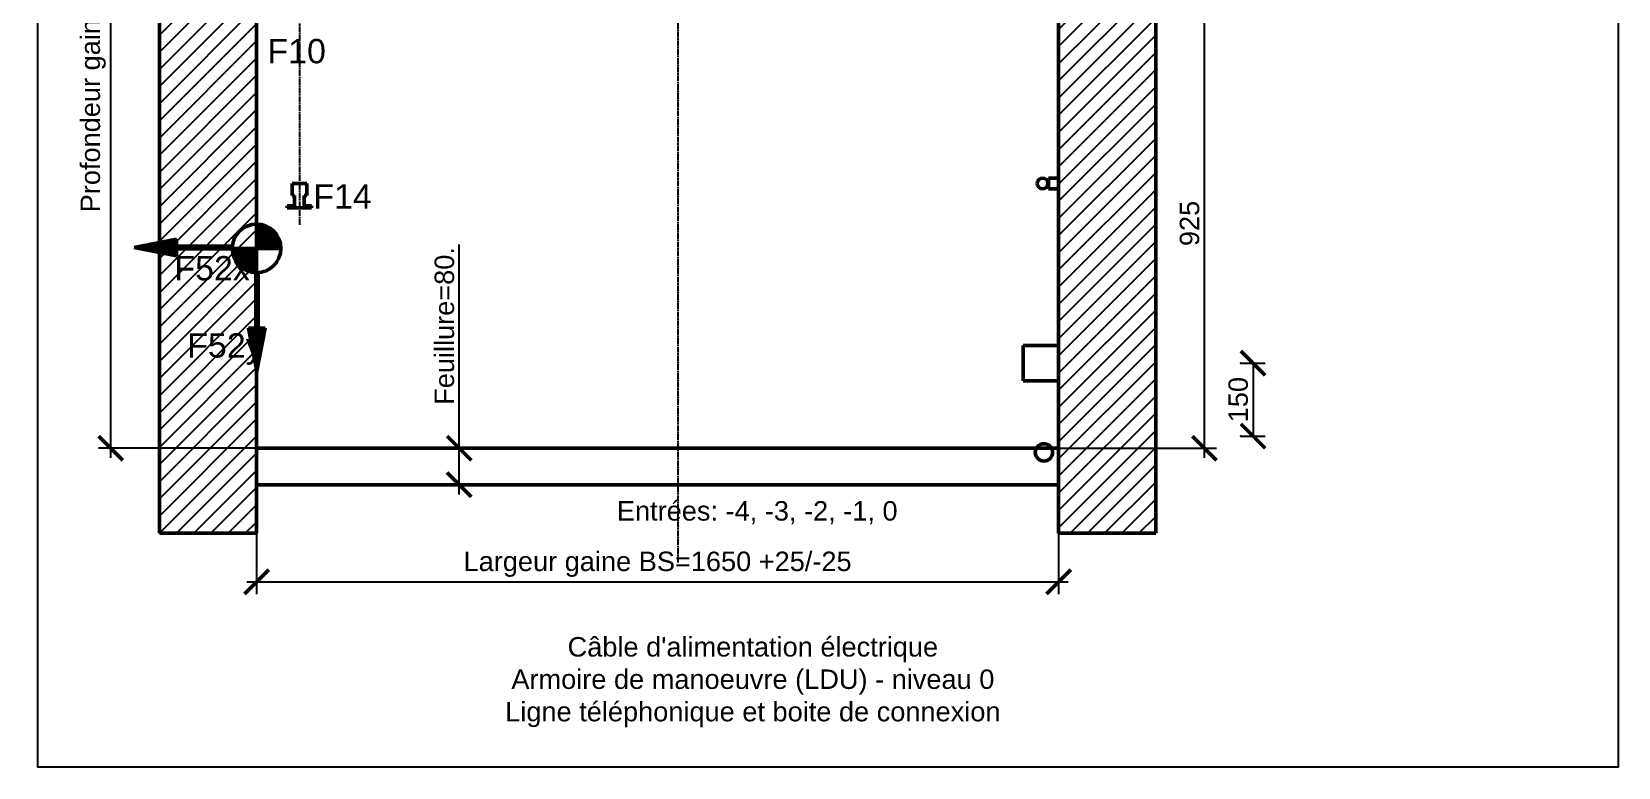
# Model space of a CAD drawing. Header units: millimetres. Extents: x -1795 to 75982, y -13206 to 25154.
# Drawn here: x -113 to 3151, y -100 to 1414 of the extents above; entities that cross this region are included whole.
import ezdxf

# ---------------------------------------------------------------- set-up
doc = ezdxf.new("R2010")
doc.units = ezdxf.units.MM
doc.linetypes.add('AM_ISO08W050', pattern=[18, 12, -1.5, 3, -1.5])
for name, color, linetype, lineweight in [('AM_0', 7, 'Continuous', 50), ('AM_5', 3, 'Continuous', 25), ('AM_6', 2, 'Continuous', 35), ('LDCar-AM_6', 2, 'Continuous', 35), ('LDCar-AM_7', 4, 'AM_ISO08W050', 25), ('LDElectricalComponents-AM_0', 7, 'Continuous', 50), ('LDElectricalComponents-AM_6', 2, 'Continuous', 35), ('LDGuides-AM_0', 7, 'Continuous', 50), ('LDGuides-AM_6', 2, 'Continuous', 35), ('LDShaft-AM_0', 7, 'Continuous', 50), ('LDShaft-AM_5', 3, 'Continuous', 25), ('LDShaft-AM_6', 2, 'Continuous', 35), ('LDShaft-AM_7', 4, 'AM_ISO08W050', 25), ('LDShaft-AM_8', 1, 'Continuous', 25)]:
    doc.layers.add(name, color=color, linetype=linetype, lineweight=lineweight)
doc.layers.add('AM_VIEWS', color=1, linetype='Continuous', lineweight=25, plot=False)
doc.layers.add('DXF_LAYER', color=7, linetype='Continuous')
doc.styles.add('CONVERTER_1', font='arial.ttf', dxfattribs={"height": 0.2})
doc.styles.add('LD', font='ARIALUNI.TTF')
doc.dimstyles.new('LIFT', dxfattribs={"dimtxt": 2.5, "dimasz": 2.5, "dimexe": 1.25, "dimexo": 0, "dimgap": 0.5, "dimtad": 1, "dimdec": 0, "dimzin": 1, "dimdsep": 46, "dimtxsty": 'LD', "dimblk": 'ARCHTICK', "dimcen": 0, "dimdle": 1, "dimclrd": 3, "dimclre": 3, "dimclrt": 4, "dimadec": 0, "dimazin": 0, "dimtp": 0.1, "dimtm": 0.1, "dimtfac": 0.71, "dimtdec": 0, "dimtix": 1, "dimtmove": 0, "dimatfit": 3, "dimfxl": 1, "dimtolj": 1, "dimarcsym": 0})

# ---------------------------------------------------------------- blocks, each defined once
blk = doc.blocks.new('LD_20150423131207_00000005')
at = {"layer": 'LDShaft-AM_8'}
for p, q in [((-200, 1815.3), (-15.3, 2000)), ((-200, 1850.6), (-50.6, 2000)), ((-200, 1886), (-86, 2000)), ((-200, 1921.3), (-121.3, 2000)), ((-200, 1956.7), (-156.7, 2000)), ((-200, 1992), (-192, 2000)), ((1650, 1826.8), (1823.2, 2000)), ((1650, 1862.1), (1787.9, 2000)), ((1650, 1897.5), (1752.5, 2000)), ((1650, 1932.8), (1717.2, 2000)), ((1650, 1968.2), (1681.8, 2000)), ((1650, 1791.4), (1850, 1991.4)), ((-200, 1779.9), (0, 1979.9)), ((-200, 1744.5), (0, 1944.5)), ((1650, 1756.1), (1850, 1956.1)), ((-200, 1709.2), (0, 1909.2)), ((1650, 1720.7), (1850, 1920.7)), ((-200, 1673.8), (0, 1873.8)), ((1650, 1685.4), (1850, 1885.4)), ((-200, 1638.5), (0, 1838.5)), ((1650, 1650), (1850, 1850)), ((1650, 1650), (1850, 1850)), ((-200, 1603.1), (0, 1803.1)), ((1650, 1614.6), (1850, 1814.6)), ((-200, 1567.8), (0, 1767.8)), ((1650, 1579.3), (1850, 1779.3)), ((-200, 1532.4), (0, 1732.4)), ((1650, 1543.9), (1850, 1743.9)), ((1650, 1508.6), (1850, 1708.6)), ((-200, 1497.1), (0, 1697.1)), ((1650, 1473.2), (1850, 1673.2)), ((-200, 1461.7), (0, 1661.7)), ((1650, 1437.9), (1850, 1637.9)), ((-200, 1426.3), (0, 1626.3)), ((1650, 1402.5), (1850, 1602.5)), ((-200, 1391), (0, 1591)), ((1650, 1367.2), (1850, 1567.2)), ((-200, 1355.6), (0, 1555.6)), ((-200, 1320.3), (0, 1520.3)), ((1650, 1331.8), (1850, 1531.8)), ((-200, 1284.9), (0, 1484.9)), ((1650, 1296.4), (1850, 1496.4)), ((-200, 1249.6), (0, 1449.6)), ((1650, 1261.1), (1850, 1461.1)), ((-200, 1214.2), (0, 1414.2)), ((1650, 1225.7), (1850, 1425.7)), ((-200, 1178.9), (0, 1378.9)), ((1650, 1190.4), (1850, 1390.4)), ((-200, 1143.5), (0, 1343.5)), ((1650, 1155), (1850, 1355)), ((-200, 1108.1), (0, 1308.1)), ((1650, 1119.7), (1850, 1319.7)), ((1650, 1084.3), (1850, 1284.3)), ((-200, 1072.8), (0, 1272.8)), ((1650, 1049), (1850, 1249)), ((-200, 1037.4), (0, 1237.4)), ((1650, 1013.6), (1850, 1213.6)), ((-200, 1002.1), (0, 1202.1)), ((1650, 978.2), (1850, 1178.2)), ((-200, 966.7), (0, 1166.7)), ((1650, 942.9), (1850, 1142.9)), ((-200, 931.4), (0, 1131.4)), ((-200, 896), (0, 1096)), ((1650, 907.5), (1850, 1107.5)), ((-200, 860.7), (0, 1060.7)), ((1650, 872.2), (1850, 1072.2)), ((-200, 825.3), (0, 1025.3)), ((1650, 836.8), (1850, 1036.8)), ((-200, 789.9), (0, 989.9)), ((1650, 801.5), (1850, 1001.5)), ((-200, 754.6), (0, 954.6)), ((1650, 766.1), (1850, 966.1)), ((-200, 719.2), (0, 919.2)), ((1650, 730.8), (1850, 930.8)), ((-200, 683.9), (0, 883.9)), ((1650, 695.4), (1850, 895.4)), ((1650, 660.1), (1850, 860.1)), ((-200, 648.5), (0, 848.5)), ((1650, 624.7), (1850, 824.7)), ((-200, 613.2), (0, 813.2)), ((1650, 589.3), (1850, 789.3)), ((-200, 577.8), (0, 777.8)), ((1650, 554), (1850, 754)), ((-200, 542.5), (0, 742.5)), ((1650, 518.6), (1850, 718.6)), ((-200, 507.1), (0, 707.1)), ((-200, 471.8), (0, 671.8)), ((1650, 483.3), (1850, 683.3)), ((-200, 436.4), (0, 636.4)), ((1650, 447.9), (1850, 647.9)), ((-200, 401), (0, 601)), ((1650, 412.6), (1850, 612.6)), ((-200, 365.7), (0, 565.7)), ((1650, 377.2), (1850, 577.2)), ((-200, 330.3), (0, 530.3)), ((1650, 341.9), (1850, 541.9)), ((-200, 295), (0, 495)), ((1650, 306.5), (1850, 506.5)), ((-200, 259.6), (0, 459.6)), ((1650, 271.1), (1850, 471.1)), ((1650, 235.8), (1850, 435.8)), ((-200, 224.3), (0, 424.3)), ((1650, 200.4), (1850, 400.4)), ((-200, 188.9), (0, 388.9)), ((1650, 165.1), (1850, 365.1)), ((-200, 153.6), (0, 353.6)), ((1650, 129.7), (1850, 329.7)), ((-200, 118.2), (0, 318.2)), ((1650, 94.4), (1850, 294.4)), ((-200, 82.8), (0, 282.8)), ((-200, 47.5), (0, 247.5)), ((1650, 59), (1850, 259)), ((-200, 12.1), (0, 212.1)), ((1650, 23.7), (1850, 223.7)), ((-200, -23.2), (0, 176.8)), ((1650, -11.7), (1850, 188.3)), ((-200, -58.6), (0, 141.4)), ((1650, -47.1), (1850, 152.9)), ((-200, -93.9), (0, 106.1)), ((1650, -82.4), (1850, 117.6)), ((-200, -129.3), (0, 70.7)), ((1650, -117.8), (1850, 82.2)), ((-200, -164.6), (0, 35.4)), ((1650, -153.1), (1850, 46.9)), ((1650, -188.5), (1850, 11.5)), ((-200, -200), (0, 0)), ((-200, -200), (0, 0)), ((1673.8, -200), (1850, -23.8)), ((-164.6, -200), (0, -35.4)), ((1709.2, -200), (1850, -59.2)), ((-129.3, -200), (0, -70.7)), ((1744.5, -200), (1850, -94.5)), ((-93.9, -200), (0, -106.1)), ((1779.9, -200), (1850, -129.9)), ((-58.6, -200), (0, -141.4)), ((-23.2, -200), (0, -176.8)), ((1815.3, -200), (1850, -165.3))]:
    blk.add_line(p, q, dxfattribs=at)
blk = doc.blocks.new('F1F2_LEFTWALLDOWN_F52')
for p, q in [((0.09, 2.31), (0, 2.22)), ((0, 2.31), (0, -2.69)), ((0.23, 2.3), (0, 2.08)), ((0.35, 2.29), (0, 1.94)), ((0.47, 2.27), (0, 1.79)), ((0.59, 2.24), (0, 1.65)), ((0.7, 2.21), (0, 1.51)), ((0.81, 2.18), (0, 1.37)), ((0.91, 2.14), (0, 1.23)), ((1.01, 2.1), (0, 1.09)), ((1.11, 2.05), (0, 0.95)), ((1.2, 2.01), (0, 0.8)), ((1.29, 1.95), (0, 0.66)), ((1.38, 1.9), (0, 0.52)), ((1.46, 1.84), (0, 0.38)), ((1.54, 1.78), (0, 0.24)), ((1.62, 1.72), (0, 0.1)), ((1.7, 1.65), (0, -0.04)), ((-8.23, 0.77), (-12.58, -0.09)), ((-2.5, 0), (-12.11, 0)), ((-2.5, 0.05), (-11.88, 0.05)), ((-8.23, 0.09), (-11.65, 0.09)), ((-8.23, 0.14), (-11.41, 0.14)), ((-8.23, 0.19), (-11.18, 0.19)), ((-8.23, 0.23), (-10.94, 0.23)), ((-8.23, 0.28), (-10.71, 0.28)), ((-8.23, 0.33), (-10.48, 0.33)), ((-8.23, 0.37), (-10.24, 0.37)), ((-8.23, 0.42), (-10.01, 0.42)), ((-8.23, 0.46), (-9.78, 0.46)), ((-8.23, 0.51), (-9.54, 0.51)), ((-8.23, 0.56), (-9.31, 0.56)), ((-8.23, 0.6), (-9.07, 0.6)), ((-8.23, 0.65), (-8.84, 0.65)), ((-8.23, 0.7), (-8.61, 0.7)), ((-8.23, 0.74), (-8.37, 0.74)), ((-8.23, -0.09), (-8.23, 0.77)), ((1.77, 1.58), (0, -0.19)), ((1.84, 1.51), (0.14, -0.19)), ((1.9, 1.43), (0.28, -0.19)), ((1.97, 1.36), (0.42, -0.19)), ((2.03, 1.28), (0.57, -0.19)), ((2.09, 1.19), (0.71, -0.19)), ((2.14, 1.11), (0.85, -0.19)), ((2.19, 1.02), (0.99, -0.19)), ((2.24, 0.92), (1.13, -0.19)), ((2.29, 0.83), (1.27, -0.19)), ((2.33, 0.73), (1.41, -0.19)), ((2.37, 0.62), (1.56, -0.19)), ((2.4, 0.52), (1.7, -0.19)), ((2.43, 0.4), (1.84, -0.19)), ((2.45, 0.29), (1.98, -0.19)), ((-8.23, -0.96), (-12.58, -0.09)), ((-2.5, -0.09), (-12.58, -0.09)), ((-2.5, -0.09), (-12.35, -0.05)), ((-2.5, -0.14), (-12.35, -0.14)), ((-2.5, -0.19), (-12.11, -0.19)), ((-2.5, -0.23), (-11.88, -0.23)), ((-8.23, -0.28), (-11.65, -0.28)), ((-8.23, -0.33), (-11.41, -0.33)), ((-8.23, -0.37), (-11.18, -0.37)), ((-8.23, -0.42), (-10.94, -0.42)), ((-8.23, -0.46), (-10.71, -0.46)), ((-8.23, -0.51), (-10.48, -0.51)), ((-8.23, -0.56), (-10.24, -0.56)), ((-8.23, -0.6), (-10.01, -0.6)), ((-8.23, -0.65), (-9.78, -0.65)), ((-8.23, -0.7), (-9.54, -0.7)), ((-8.23, -0.74), (-9.31, -0.74)), ((-8.23, -0.79), (-9.07, -0.79)), ((-8.23, -0.84), (-8.84, -0.84)), ((-8.23, -0.88), (-8.61, -0.88)), ((-8.23, -0.93), (-8.37, -0.93)), ((-8.23, -0.96), (-8.23, -0.09)), ((-2.4, -0.19), (-2.5, -0.28)), ((-2.5, -0.19), (2.5, -0.19)), ((-2.26, -0.19), (-2.49, -0.41)), ((-2.12, -0.19), (-2.47, -0.54)), ((-1.98, -0.19), (-2.45, -0.66)), ((-1.84, -0.19), (-2.43, -0.78)), ((-1.7, -0.19), (-2.4, -0.89)), ((-1.56, -0.19), (-2.37, -1)), ((-1.41, -0.19), (-2.33, -1.1)), ((-1.27, -0.19), (-2.29, -1.2)), ((-1.13, -0.19), (-2.24, -1.3)), ((-0.99, -0.19), (-2.19, -1.39)), ((-0.85, -0.19), (-2.14, -1.48)), ((-0.71, -0.19), (-2.09, -1.56)), ((-0.57, -0.19), (-2.03, -1.65)), ((-0.42, -0.19), (-1.97, -1.73)), ((-0.28, -0.19), (-1.9, -1.81)), ((-0.14, -0.19), (-1.84, -1.88)), ((0, -0.19), (-1.77, -1.95)), ((0, -0.33), (-1.7, -2.02)), ((0, -0.47), (-1.62, -2.09)), ((0, -0.61), (-1.54, -2.15)), ((0, -0.75), (-1.46, -2.21)), ((0, -0.89), (-1.38, -2.27)), ((0, -1.03), (-1.29, -2.33)), ((0, -1.18), (-1.2, -2.38)), ((0, -1.32), (-1.11, -2.43)), ((0, -1.46), (-1.01, -2.47)), ((0, -1.6), (-0.91, -2.51)), ((0, -1.74), (-0.81, -2.55)), ((0, -1.88), (-0.7, -2.59)), ((0, -2.02), (-0.59, -2.62)), ((0, -2.17), (-0.47, -2.64)), ((0, -2.31), (-0.35, -2.66)), ((0, -2.45), (-0.23, -2.68)), ((0, -2.59), (-0.09, -2.68)), ((-0.07, -2.69), (-0.07, -12.3)), ((-0.02, -2.69), (-0.02, -12.53)), ((0.02, -2.69), (0.02, -12.77)), ((0.07, -2.69), (0.07, -12.53)), ((0.12, -2.69), (0.12, -12.3)), ((0.16, -2.69), (0.16, -12.07)), ((-0.84, -8.41), (0.02, -12.77)), ((0.02, -8.41), (-0.84, -8.41)), ((-0.81, -8.41), (-0.81, -8.56)), ((-0.77, -8.41), (-0.77, -8.79)), ((-0.72, -8.41), (-0.72, -9.03)), ((-0.67, -8.41), (-0.67, -9.26)), ((-0.63, -8.41), (-0.63, -9.49)), ((-0.58, -8.41), (-0.58, -9.73)), ((-0.53, -8.41), (-0.53, -9.96)), ((-0.49, -8.41), (-0.49, -10.2)), ((-0.44, -8.41), (-0.44, -10.43)), ((-0.39, -8.41), (-0.39, -10.66)), ((-0.35, -8.41), (-0.35, -10.9)), ((-0.3, -8.41), (-0.3, -11.13)), ((-0.25, -8.41), (-0.25, -11.36)), ((-0.21, -8.41), (-0.21, -11.6)), ((-0.16, -8.41), (-0.16, -11.83)), ((0.89, -8.41), (0.02, -8.41)), ((0.89, -8.41), (0.02, -12.77)), ((0.21, -8.41), (0.21, -11.83)), ((0.26, -8.41), (0.26, -11.6)), ((0.3, -8.41), (0.3, -11.36)), ((0.35, -8.41), (0.35, -11.13)), ((0.4, -8.41), (0.4, -10.9)), ((0.44, -8.41), (0.44, -10.66)), ((0.49, -8.41), (0.49, -10.43)), ((0.54, -8.41), (0.54, -10.2)), ((0.58, -8.41), (0.58, -9.96)), ((0.63, -8.41), (0.63, -9.73)), ((0.68, -8.41), (0.68, -9.49)), ((0.72, -8.41), (0.72, -9.26)), ((0.77, -8.41), (0.77, -9.03)), ((0.81, -8.41), (0.81, -8.79)), ((0.86, -8.41), (0.86, -8.56))]:
    blk.add_line(p, q)
blk.add_circle((0, -0.19), 2.5)
at = {"layer": 'DXF_LAYER', "style": 'CONVERTER_1'}
for s, p in [('F52x', (-8.46, -3.48)), ('F52y', (-7.14, -11.42))]:
    blk.add_text(s, height=2.5, dxfattribs=at).set_placement(p)
blk = doc.blocks.new('LD_20150423131207_00000007')
at = {"layer": 'LDShaft-AM_0'}
for p, q in [((0, 2000), (-200, 2000)), ((-200, 2000), (-200, -200)), ((0, 2000), (0, 1820)), ((0, -200), (0, 2000)), ((1650, 1820), (1650, 2000)), ((1757.5, 2000), (1650, 2000)), ((1650, 2000), (1650, -20)), ((1782.5, 2000), (1757.5, 2000)), ((1850, 2000), (1782.5, 2000)), ((1850, -200), (1850, 2000)), ((0, 1900), (1650, 1900)), ((0, 1825), (1650, 1825)), ((0, 1820), (0, 1800)), ((0, 1800), (0, 0)), ((1650, 1800), (1650, 1820)), ((1650, 1550), (1650, 1800)), ((1650, 1210), (1650, 1540)), ((1650, 531), (1650, 1200)), ((1650, 186.5), (1650, 509)), ((1650, 0), (1650, 113.5)), ((0, 0), (0, -20)), ((1650, -20), (1650, 0)), ((0, -20), (0, -200)), ((1650, -25), (0, -25)), ((1650, -200), (1650, -20)), ((1650, -20), (1650, -200)), ((1650, -100), (0, -100)), ((-200, -200), (0, -200)), ((1650, -200), (1757.5, -200)), ((1757.5, -200), (1782.5, -200)), ((1782.5, -200), (1850, -200))]:
    blk.add_line(p, q, dxfattribs=at)
blk = doc.blocks.new('LD_20150423131207_00000009')
at = {"layer": 'LDGuides-AM_0'}
for p, q in [((15, 25), (-15, 25)), ((-15, 25), (-15, 0)), ((-15, 0), (-10, 0)), ((-10, 0), (-10, -21.5)), ((10, 0), (15, 0)), ((10, -21.5), (10, 0)), ((15, 0), (15, 25)), ((-10, -21.5), (-25, -21.5)), ((-25, -21.5), (-25, -25)), ((-25, -25), (0, -25)), ((0, -25), (25, -25)), ((25, -21.5), (10, -21.5)), ((25, -25), (25, -21.5))]:
    blk.add_line(p, q, dxfattribs=at)
blk = doc.blocks.new('LD_20150423131207_0000000A')
at = {"layer": 'LDCar-AM_7'}
blk.add_line((0, 465), (0, -465), dxfattribs=at)
blk = doc.blocks.new('_ArchTick')
at = {"color": 0, "linetype": 'ByBlock', "const_width": 0.15}
blk.add_lwpolyline([(-0.5, -0.5), (0.5, 0.5)], dxfattribs=at)
blk = doc.blocks.new('*D96')
at = {"layer": 'AM_5', "color": 3, "transparency": 16777216}
for p, q in [((1217, 2856.5), (1217, 2906.5)), ((2000, 581.5), (2000, 2906.5)), ((2000, 2881.5), (1217, 2881.5))]:
    blk.add_line(p, q, dxfattribs=at)
for p in [(1217, 2856.7), (2000, 581.7)]:
    blk.add_point(p, dxfattribs=at)
at = {"layer": 'AM_5', "color": 3, "transparency": 16777216, "xscale": 50, "yscale": 50, "zscale": 50, "rotation": 180}
blk.add_blockref('_ArchTick', (1217, 2881.5), dxfattribs=at)
at = {"layer": 'AM_5', "color": 3, "transparency": 16777216, "xscale": 50, "yscale": 50, "zscale": 50}
blk.add_blockref('_ArchTick', (2000, 2881.5), dxfattribs=at)
at = {"layer": 'AM_5', "color": 4, "transparency": 16777216, "insert": (1608.5, 2891.5), "char_height": 40, "attachment_point": 8, "style": 'LD'}
blk.add_mtext('783', dxfattribs=at)
blk = doc.blocks.new('*D97')
at = {"layer": 'Defpoints', "color": 0, "transparency": 16777216}
for p in [(350, 581.5), (2000, 581.5), (2000, 281.5)]:
    blk.add_point(p, dxfattribs=at)
at = {"layer": 'LDShaft-AM_5', "color": 3, "lineweight": -2, "transparency": 16777216}
for p, q in [((350, 581.5), (350, 256.5)), ((2000, 581.5), (2000, 256.5)), ((330, 281.5), (2020, 281.5))]:
    blk.add_line(p, q, dxfattribs=at)
at = {"layer": 'LDShaft-AM_5', "color": 3, "lineweight": -2, "transparency": 16777216, "xscale": 50, "yscale": 50, "zscale": 50, "rotation": 180}
blk.add_blockref('_ArchTick', (350, 281.5), dxfattribs=at)
at = {"layer": 'LDShaft-AM_5', "color": 3, "lineweight": -2, "transparency": 16777216, "xscale": 50, "yscale": 50, "zscale": 50}
blk.add_blockref('_ArchTick', (2000, 281.5), dxfattribs=at)
at = {"layer": 'LDShaft-AM_5', "color": 4, "transparency": 16777216, "insert": (1175, 317.7), "char_height": 40, "attachment_point": 5, "style": 'LD'}
blk.add_mtext('\\A1;Largeur gaine BS=1650 +25/-25 ', dxfattribs=at)
blk = doc.blocks.new('*D98')
at = {"layer": 'Defpoints', "color": 0, "transparency": 16777216}
for p in [(50, 2406.5), (588.2, 2406.5), (502.9, 556.5)]:
    blk.add_point(p, dxfattribs=at)
at = {"layer": 'LDShaft-AM_5', "color": 3, "lineweight": -2, "transparency": 16777216}
for p, q in [((50, 536.5), (50, 2426.5)), ((588.2, 2406.5), (25, 2406.5)), ((502.9, 556.5), (25, 556.5))]:
    blk.add_line(p, q, dxfattribs=at)
at = {"layer": 'LDShaft-AM_5', "color": 3, "lineweight": -2, "transparency": 16777216, "xscale": 50, "yscale": 50, "zscale": 50}
for p, rotation in [((50, 2406.5), 90), ((50, 556.5), 270)]:
    blk.add_blockref('_ArchTick', p, dxfattribs=dict(at, rotation=rotation))
at = {"layer": 'LDShaft-AM_5', "color": 4, "transparency": 16777216, "insert": (13.8, 1481.5), "char_height": 40, "attachment_point": 5, "rotation": 90, "style": 'LD'}
blk.add_mtext('\\A1;Profondeur gaine TS=1850 +25/-25 ', dxfattribs=at)
blk = doc.blocks.new('*D100')
at = {"layer": 'Defpoints', "color": 0, "transparency": 16777216}
for p in [(591.9, 556.5), (766.9, 556.5), (1175, 481.5)]:
    blk.add_point(p, dxfattribs=at)
at = {"layer": 'LDShaft-AM_5', "color": 3, "lineweight": -2, "transparency": 16777216}
for p, q in [((766.9, 556.5), (766.9, 975.7)), ((591.9, 556.5), (791.9, 556.5)), ((766.9, 461.5), (766.9, 556.5)), ((1175, 481.5), (741.9, 481.5))]:
    blk.add_line(p, q, dxfattribs=at)
at = {"layer": 'LDShaft-AM_5', "color": 3, "lineweight": -2, "transparency": 16777216, "xscale": 50, "yscale": 50, "zscale": 50}
for p, rotation in [((766.9, 556.5), 90), ((766.9, 481.5), 270)]:
    blk.add_blockref('_ArchTick', p, dxfattribs=dict(at, rotation=rotation))
at = {"layer": 'LDShaft-AM_5', "color": 4, "transparency": 16777216, "insert": (736.5, 808.1), "char_height": 40, "attachment_point": 5, "rotation": 90, "style": 'LD'}
blk.add_mtext('\\A1;Feuillure=80.', dxfattribs=at)
blk = doc.blocks.new('_NONE')
blk = doc.blocks.new('LD_20150423131207_0000000F')
at = {"layer": 'LDShaft-AM_7'}
for p, q in [((0, -1160), (0, 1160)), ((-1127, 0), (1043, 0))]:
    blk.add_line(p, q, dxfattribs=at)
blk = doc.blocks.new('*D104')
at = {"layer": 'Defpoints', "color": 0, "transparency": 16777216}
for p in [(1217, 1481.5), (2300, 1481.5), (1399.9, 556.5)]:
    blk.add_point(p, dxfattribs=at)
at = {"layer": 'LDShaft-AM_5', "color": 3, "lineweight": -2, "transparency": 16777216}
for p, q in [((1217, 1481.5), (2325, 1481.5)), ((2300, 536.5), (2300, 1501.5)), ((1399.9, 556.5), (2325, 556.5))]:
    blk.add_line(p, q, dxfattribs=at)
at = {"layer": 'LDShaft-AM_5', "color": 3, "lineweight": -2, "transparency": 16777216, "xscale": 50, "yscale": 50, "zscale": 50}
for p, rotation in [((2300, 1481.5), 90), ((2300, 556.5), 270)]:
    blk.add_blockref('_ArchTick', p, dxfattribs=dict(at, rotation=rotation))
at = {"layer": 'LDShaft-AM_5', "color": 4, "transparency": 16777216, "insert": (2269.6, 1019), "char_height": 40, "attachment_point": 5, "rotation": 90, "style": 'LD'}
blk.add_mtext('\\A1;925', dxfattribs=at)
blk = doc.blocks.new('LD_20150423131207_00000010')
at = {"layer": 'LDElectricalComponents-AM_0'}
for p, q in [((-43.2, 4.2), (-44, 0)), ((-44, 0), (-43.2, -4.2)), ((-40.8, 7.8), (-43.2, 4.2)), ((-37.2, 10.2), (-40.8, 7.8)), ((-33, 11), (-37.2, 10.2)), ((-28.8, 10.2), (-33, 11)), ((-25.2, 7.8), (-28.8, 10.2)), ((-22.8, 4.2), (-25.2, 7.8)), ((-22, 0), (-22.8, 4.2)), ((-22.8, -4.2), (-22, 0)), ((0, 11), (-21, 11)), ((-21, 11), (-21, -11)), ((0, -11), (0, 11)), ((-43.2, -4.2), (-40.8, -7.8)), ((-40.8, -7.8), (-37.2, -10.2)), ((-37.2, -10.2), (-33, -11)), ((-33, -11), (-28.8, -10.2)), ((-28.8, -10.2), (-25.2, -7.8)), ((-25.2, -7.8), (-22.8, -4.2)), ((-21, -11), (0, -11))]:
    blk.add_line(p, q, dxfattribs=at)
blk = doc.blocks.new('LD_20150423131207_00000016')
at = {"layer": 'AM_0'}
for p, q in [((0, 36.5), (-73, 36.5)), ((-73, 36.5), (-73, -36.5)), ((0, 36.5), (-73, 36.5)), ((-73, 36.5), (-73, -36.5)), ((0, -36.5), (0, 36.5)), ((0, -36.5), (0, 36.5)), ((-73, -36.5), (0, -36.5)), ((-73, -36.5), (0, -36.5))]:
    blk.add_line(p, q, dxfattribs=at)
blk = doc.blocks.new('*D116')
at = {"layer": 'LDShaft-AM_5', "color": 3, "transparency": 16777216}
for p, q in [((2375, 731.5), (2425, 731.5)), ((2400, 731.5), (2400, 581.5)), ((2375, 581.5), (2425, 581.5))]:
    blk.add_line(p, q, dxfattribs=at)
for p in [(2375.2, 731.5), (2375.2, 581.5)]:
    blk.add_point(p, dxfattribs=at)
at = {"layer": 'LDShaft-AM_5', "color": 3, "transparency": 16777216, "xscale": 50, "yscale": 50, "zscale": 50}
for p, rotation in [((2400, 731.5), 270), ((2400, 581.5), 90)]:
    blk.add_blockref('_ArchTick', p, dxfattribs=dict(at, rotation=rotation))
at = {"layer": 'LDShaft-AM_5', "color": 4, "transparency": 16777216, "insert": (2390, 656.5), "char_height": 40, "attachment_point": 8, "rotation": 90, "style": 'LD'}
blk.add_mtext('150', dxfattribs=at)

msp = doc.modelspace()

# ---------------------------------------------------------------- linework, layer by layer
at = {"layer": 'AM_0'}
msp.add_circle((1969.9, 548), 17.8, dxfattribs=at)
at = {"layer": 'AM_VIEWS'}
msp.add_lwpolyline([(-100, 3470.3), (3151.5, 3470.3), (3151.5, -100), (-100, -100)], close=True, dxfattribs=at)

# ---------------------------------------------------------------- block references
at = {"layer": 'AM_6'}
msp.add_blockref('LD_20150423131207_00000016', (2000, 731.5), dxfattribs=at)
at = {"layer": 'LDCar-AM_6'}
msp.add_blockref('LD_20150423131207_0000000A', (438, 1481.5), dxfattribs=at)
at = {"layer": 'LDElectricalComponents-AM_6'}
msp.add_blockref('LD_20150423131207_00000010', (2000, 1101.5), dxfattribs=at)
at = {"layer": 'LDGuides-AM_6'}
msp.add_blockref('LD_20150423131207_00000009', (438, 1076.5), dxfattribs=at)
at = {"layer": 'LDShaft-AM_0', "xscale": 20, "yscale": 20, "zscale": 20}
msp.add_blockref('F1F2_LEFTWALLDOWN_F52', (350, 971.5), dxfattribs=at)
at = {"layer": 'LDShaft-AM_6'}
for name, p in [('LD_20150423131207_0000000F', (1217, 1481.5)), ('LD_20150423131207_00000005', (350, 581.5)), ('LD_20150423131207_00000007', (350, 581.5))]:
    msp.add_blockref(name, p, dxfattribs=at)

# ---------------------------------------------------------------- texts
at = {"layer": 'LDShaft-AM_0', "style": 'LD'}
for s, insert, char_height, attachment_point in [('\\fArial Unicode MS|b0|i0|u0;\\C256;F10', (432.4, 1373.3), 50, 5), ('\\fArial Unicode MS|b0|i0|u0;\\C256;F14', (526.7, 1074.6), 50, 5), ('\\fArial Unicode MS|b0|i0|u0;\\C256;Entrées: -4, -3, -2, -1, 0', (1380, 423.9), 40, 5), ("Câble d'alimentation électrique\\PArmoire de manoeuvre (LDU) - niveau 0\\PLigne téléphonique et boite de connexion", (1371, 167.9), 40, 2)]:
    msp.add_mtext(s, dxfattribs=dict(at, insert=insert, char_height=char_height, attachment_point=attachment_point))

# ---------------------------------------------------------------- dimensions: what is measured, and where the dimension line sits
at = {"layer": 'AM_5'}
dim = msp.add_linear_dim(base=(1608.5, 2881.5), p1=(1217, 2856.5), p2=(2000, 581.5), dimstyle='LIFT', override={"dimscale": 20, "dimtxt": 2, "dimtix": 1}, dxfattribs=at)
dim.commit()
dim.dimension.update_dxf_attribs({"geometry": '*D96', "text_midpoint": (1608.5, 2881.5)})
at = {"layer": 'LDShaft-AM_5'}
dim = msp.add_linear_dim(base=(50, 2406.5), p1=(502.9, 556.5), p2=(588.2, 2406.5), angle=90, text='Profondeur gaine TS=<> +25/-25 ', dimstyle='LIFT', override={"dimscale": 20, "dimtxt": 2, "dimpost": '', "dimtix": 1}, dxfattribs=at)
dim.commit()
dim.dimension.update_dxf_attribs({"geometry": '*D98', "text_midpoint": (13.8, 1481.5)})
for base, p1, p2, picture, middle in [((2300, 1481.5), (1399.9, 556.5), (1217, 1481.5), '*D104', (2269.6, 1019)), ((2400, 656.5), (2375, 581.5), (2375, 731.5), '*D116', (2400, 656.5))]:
    dim = msp.add_linear_dim(base=base, p1=p1, p2=p2, angle=90, dimstyle='LIFT', override={"dimscale": 20, "dimtxt": 2, "dimtix": 1}, dxfattribs=at)
    dim.commit()
    dim.dimension.update_dxf_attribs({"geometry": picture, "text_midpoint": middle})
dim = msp.add_linear_dim(base=(766.9, 556.5), p1=(1175, 481.5), p2=(591.9, 556.5), angle=90, text='Feuillure=80.', dimstyle='LIFT', override={"dimscale": 20, "dimtxt": 2, "dimpost": '', "dimblk2": 'NONE'}, dxfattribs=at)
dim.commit()
dim.dimension.update_dxf_attribs({"geometry": '*D100', "text_midpoint": (766.9, 808.1), "dimtype": 160})
dim = msp.add_linear_dim(base=(2000, 281.5), p1=(350, 581.5), p2=(2000, 581.5), text='Largeur gaine BS=<> +25/-25 ', dimstyle='LIFT', override={"dimscale": 20, "dimtxt": 2, "dimpost": '', "dimtix": 1}, dxfattribs=at)
dim.commit()
dim.dimension.update_dxf_attribs({"geometry": '*D97', "text_midpoint": (1175, 317.7)})

doc.saveas('drawing.dxf')
